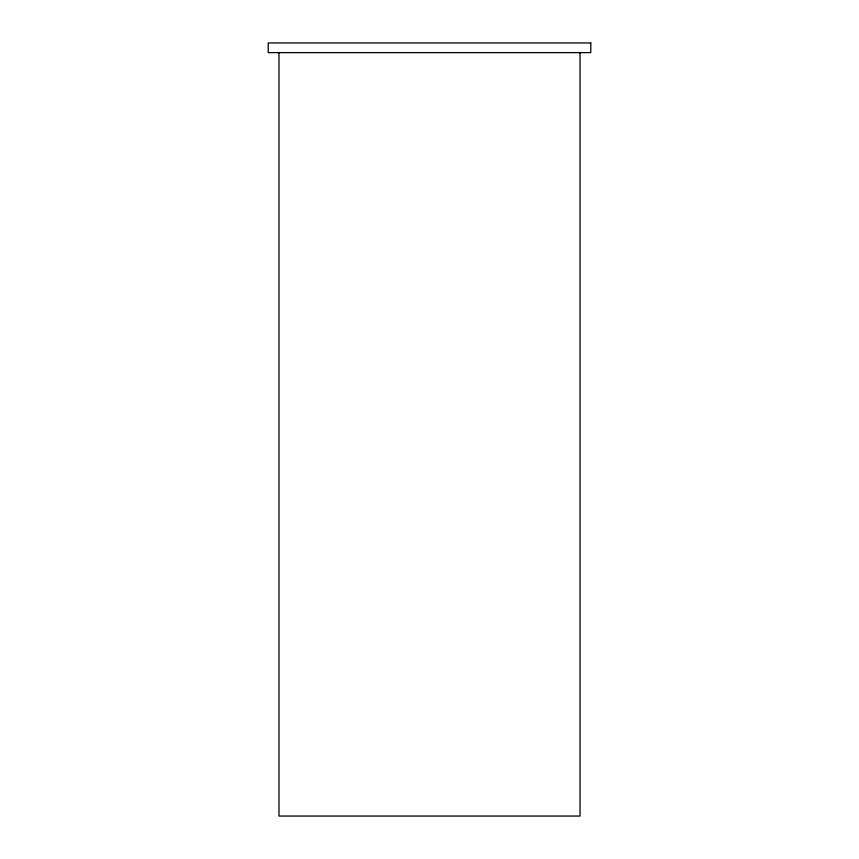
<?xml version="1.0" encoding="UTF-8"?>
<svg xmlns="http://www.w3.org/2000/svg" width="859" height="859" viewBox="0 0 859 859"><rect width="100%" height="100%" fill="white"/><g stroke="black" fill="none" stroke-linecap="round" stroke-linejoin="round"><path stroke-width="1.29" d="M580.029 52.624L580.029 816.05L278.971 816.05L278.971 52.624M590.788 42.95L268.212 42.95L268.212 52.624L590.788 52.624L590.788 42.95"/></g></svg>
